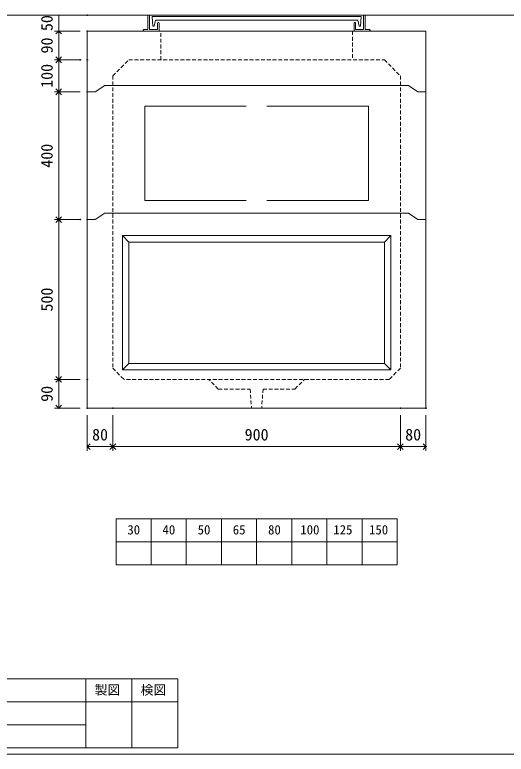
# Model space of a CAD drawing. Units: millimetres, scale not verified. Extents: x -4890 to 4890, y -2339 to 2340.
# Drawn here: x 308 to 1846, y -1935 to 378 of the extents above; entities that cross this region are included whole.
import ezdxf
from ezdxf.enums import TextEntityAlignment as Align

# ---------------------------------------------------------------- set-up
doc = ezdxf.new("R2010")
doc.units = ezdxf.units.MM
doc.header["$LTSCALE"] = 10
doc.header["$PDMODE"] = 32
doc.header["$PDSIZE"] = 2
doc.linetypes.add('DASHED1', pattern=[1.8, 1.2, -0.6])
doc.linetypes.add('USER2', pattern=[50.8, 31.75, -6.35, 6.35, -6.35])
doc.layers.add('0-1_Defpoints', color=7, linetype='Continuous')
for name, color, linetype, lineweight in [('0-2_waku', 7, 'Continuous', 18), ('0-3_gaikei', 7, 'Continuous', 18), ('0-4_kakure', 7, 'DASHED1', 5), ('0-5_sunpou', 7, 'Continuous', 5), ('0-9_uchigawa', 6, 'Continuous', 18), ('0-B_futa', 3, 'Continuous', 18), ('0-C_GL', 4, 'Continuous', 18), ('0-E_文字１', 7, 'Continuous', 18), ('1-3_uchigawa2', 6, 'USER2', 18)]:
    doc.layers.add(name, color=color, linetype=linetype, lineweight=lineweight)
doc.styles.add('ＭＳ ゴシック', font='')
doc.styles.get('ＭＳ ゴシック').set_extended_font_data('MS Gothic')

# ---------------------------------------------------------------- blocks, each defined once
blk = doc.blocks.new('_Open90')
at = {"layer": '0-5_sunpou'}
blk.add_line((0, 0), (-1, 0), dxfattribs=at)
blk.add_lwpolyline([(-0.5, 0.5), (0, 0), (-0.5, -0.5)], dxfattribs=at)
blk = doc.blocks.new('D88')
at = {"layer": '0-1_Defpoints'}
for p in [(1982.32, 1902.03), (1893, 1402.03), (1982.32, 1402.03)]:
    blk.add_point(p, dxfattribs=at)
at = {"layer": '0-5_sunpou'}
for p, q in [((1960.32, 1902.03), (1880, 1902.03)), ((1893, 1884.03), (1893, 1420.03)), ((1960.32, 1402.03), (1880, 1402.03))]:
    blk.add_line(p, q, dxfattribs=at)
at = {"layer": '0-5_sunpou', "xscale": 18, "yscale": 18}
for p, rotation in [((1893, 1902.03), 90), ((1893, 1402.03), 270)]:
    blk.add_blockref('_Open90', p, dxfattribs=dict(at, rotation=rotation))
at = {"layer": '0-5_sunpou', "style": 'ＭＳ ゴシック'}
blk.add_text('500', height=36.66, rotation=90, dxfattribs=at).set_placement((1885, 1614.53), align=Align.BOTTOM_LEFT)
blk = doc.blocks.new('D89')
at = {"layer": '0-1_Defpoints'}
for p in [(1982.32, 1402.03), (1893, 1312.03), (1982.32, 1312.03)]:
    blk.add_point(p, dxfattribs=at)
at = {"layer": '0-5_sunpou'}
for p, q in [((1960.32, 1402.03), (1880, 1402.03)), ((1893, 1384.03), (1893, 1330.03)), ((1960.32, 1312.03), (1880, 1312.03))]:
    blk.add_line(p, q, dxfattribs=at)
at = {"layer": '0-5_sunpou', "xscale": 18, "yscale": 18}
for p, rotation in [((1893, 1402.03), 90), ((1893, 1312.03), 270)]:
    blk.add_blockref('_Open90', p, dxfattribs=dict(at, rotation=rotation))
at = {"layer": '0-5_sunpou', "style": 'ＭＳ ゴシック'}
blk.add_text('90', height=36.66, rotation=90, dxfattribs=at).set_placement((1885, 1332.03), align=Align.BOTTOM_LEFT)
blk = doc.blocks.new('D90')
at = {"layer": '0-1_Defpoints'}
for p in [(1982.32, 1312.03), (2062.32, 1312.03), (2062.32, 1192)]:
    blk.add_point(p, dxfattribs=at)
at = {"layer": '0-5_sunpou'}
for p, q in [((1982.32, 1290.03), (1982.32, 1179)), ((2062.32, 1290.03), (2062.32, 1179)), ((2000.32, 1192), (2044.32, 1192))]:
    blk.add_line(p, q, dxfattribs=at)
at = {"layer": '0-5_sunpou', "xscale": 18, "yscale": 18, "rotation": 180}
blk.add_blockref('_Open90', (1982.32, 1192), dxfattribs=at)
at = {"layer": '0-5_sunpou', "xscale": 18, "yscale": 18}
blk.add_blockref('_Open90', (2062.32, 1192), dxfattribs=at)
at = {"layer": '0-5_sunpou', "style": 'ＭＳ ゴシック'}
blk.add_text('80', height=36.66, dxfattribs=at).set_placement((1997.32, 1200), align=Align.BOTTOM_LEFT)
blk = doc.blocks.new('D91')
at = {"layer": '0-1_Defpoints'}
for p in [(2062.32, 1312.03), (2962.32, 1312.03), (2962.32, 1192)]:
    blk.add_point(p, dxfattribs=at)
at = {"layer": '0-5_sunpou'}
for p, q in [((2062.32, 1290.03), (2062.32, 1179)), ((2962.32, 1290.03), (2962.32, 1179)), ((2080.32, 1192), (2944.32, 1192))]:
    blk.add_line(p, q, dxfattribs=at)
at = {"layer": '0-5_sunpou', "xscale": 18, "yscale": 18, "rotation": 180}
blk.add_blockref('_Open90', (2062.32, 1192), dxfattribs=at)
at = {"layer": '0-5_sunpou', "xscale": 18, "yscale": 18}
blk.add_blockref('_Open90', (2962.32, 1192), dxfattribs=at)
at = {"layer": '0-5_sunpou', "style": 'ＭＳ ゴシック'}
blk.add_text('900', height=36.66, dxfattribs=at).set_placement((2474.82, 1200), align=Align.BOTTOM_LEFT)
blk = doc.blocks.new('D92')
at = {"layer": '0-1_Defpoints'}
for p in [(2962.32, 1312.03), (3042.32, 1312.03), (3042.32, 1192)]:
    blk.add_point(p, dxfattribs=at)
at = {"layer": '0-5_sunpou'}
for p, q in [((2962.32, 1290.03), (2962.32, 1179)), ((3042.32, 1290.03), (3042.32, 1179)), ((2980.32, 1192), (3024.32, 1192))]:
    blk.add_line(p, q, dxfattribs=at)
at = {"layer": '0-5_sunpou', "xscale": 18, "yscale": 18, "rotation": 180}
blk.add_blockref('_Open90', (2962.32, 1192), dxfattribs=at)
at = {"layer": '0-5_sunpou', "xscale": 18, "yscale": 18}
blk.add_blockref('_Open90', (3042.32, 1192), dxfattribs=at)
at = {"layer": '0-5_sunpou', "style": 'ＭＳ ゴシック'}
blk.add_text('80', height=36.66, dxfattribs=at).set_placement((2977.32, 1200), align=Align.BOTTOM_LEFT)
blk = doc.blocks.new('D93')
at = {"layer": '0-1_Defpoints'}
for p in [(1982.32, 2492.03), (1893, 2402.03), (1982.32, 2402.03)]:
    blk.add_point(p, dxfattribs=at)
at = {"layer": '0-5_sunpou'}
for p, q in [((1960.32, 2492.03), (1880, 2492.03)), ((1893, 2474.03), (1893, 2420.03)), ((1960.32, 2402.03), (1880, 2402.03))]:
    blk.add_line(p, q, dxfattribs=at)
at = {"layer": '0-5_sunpou', "xscale": 18, "yscale": 18}
for p, rotation in [((1893, 2492.03), 90), ((1893, 2402.03), 270)]:
    blk.add_blockref('_Open90', p, dxfattribs=dict(at, rotation=rotation))
at = {"layer": '0-5_sunpou', "style": 'ＭＳ ゴシック'}
blk.add_text('90', height=36.66, rotation=90, dxfattribs=at).set_placement((1885, 2422.03), align=Align.BOTTOM_LEFT)
blk = doc.blocks.new('D94')
at = {"layer": '0-1_Defpoints'}
for p in [(1960.32, 2402.03), (1893, 2302.03), (1982.32, 2302.03)]:
    blk.add_point(p, dxfattribs=at)
at = {"layer": '0-5_sunpou'}
for p, q in [((1938.32, 2402.03), (1880, 2402.03)), ((1893, 2384.03), (1893, 2320.03)), ((1960.32, 2302.03), (1880, 2302.03))]:
    blk.add_line(p, q, dxfattribs=at)
at = {"layer": '0-5_sunpou', "xscale": 18, "yscale": 18}
for p, rotation in [((1893, 2402.03), 90), ((1893, 2302.03), 270)]:
    blk.add_blockref('_Open90', p, dxfattribs=dict(at, rotation=rotation))
at = {"layer": '0-5_sunpou', "style": 'ＭＳ ゴシック'}
blk.add_text('100', height=36.66, rotation=90, dxfattribs=at).set_placement((1885, 2314.53), align=Align.BOTTOM_LEFT)
blk = doc.blocks.new('D95')
at = {"layer": '0-1_Defpoints'}
for p in [(1982.32, 2302.03), (1893, 1902.03), (1960.32, 1902.03)]:
    blk.add_point(p, dxfattribs=at)
at = {"layer": '0-5_sunpou'}
for p, q in [((1960.32, 2302.03), (1880, 2302.03)), ((1893, 2284.03), (1893, 1920.03)), ((1938.32, 1902.03), (1880, 1902.03))]:
    blk.add_line(p, q, dxfattribs=at)
at = {"layer": '0-5_sunpou', "xscale": 18, "yscale": 18}
for p, rotation in [((1893, 2302.03), 90), ((1893, 1902.03), 270)]:
    blk.add_blockref('_Open90', p, dxfattribs=dict(at, rotation=rotation))
at = {"layer": '0-5_sunpou', "style": 'ＭＳ ゴシック'}
blk.add_text('400', height=36.66, rotation=90, dxfattribs=at).set_placement((1885, 2064.53), align=Align.BOTTOM_LEFT)
blk = doc.blocks.new('D113')
at = {"layer": '0-1_Defpoints'}
for p in [(1982.32, 2542.03), (1893, 2492.03), (1982.32, 2492.03)]:
    blk.add_point(p, dxfattribs=at)
at = {"layer": '0-5_sunpou'}
for p, q in [((1960.32, 2542.03), (1880, 2542.03)), ((1893, 2542.03), (1893, 2492.03)), ((1960.32, 2492.03), (1880, 2492.03))]:
    blk.add_line(p, q, dxfattribs=at)
at = {"layer": '0-5_sunpou', "style": 'ＭＳ ゴシック'}
blk.add_text('50', height=36.66, rotation=90, dxfattribs=at).set_placement((1885, 2492.03), align=Align.BOTTOM_LEFT)

msp = doc.modelspace()

# ---------------------------------------------------------------- linework, layer by layer
at = {"layer": '0-2_waku'}
for p, q in [((624.94, -1198.82), (624.94, -1342.82)), ((624.94, -1198.82), (624.94, -1342.82)), ((624.94, -1198.82), (624.94, -1342.82)), ((624.94, -1198.82), (624.94, -1342.82)), ((624.94, -1198.82), (1504.94, -1198.82)), ((734.94, -1198.82), (734.94, -1342.82)), ((844.94, -1198.82), (844.94, -1342.82)), ((844.94, -1198.82), (844.94, -1342.82)), ((954.94, -1198.82), (954.94, -1342.82)), ((1064.94, -1198.82), (1064.94, -1342.82)), ((1174.94, -1198.82), (1174.94, -1342.82)), ((1284.94, -1198.82), (1284.94, -1342.82)), ((1394.94, -1198.82), (1394.94, -1342.82)), ((1504.94, -1198.82), (1504.94, -1342.82)), ((624.94, -1270.82), (1504.94, -1270.82)), ((624.94, -1342.82), (1504.94, -1342.82)), ((-1210.06, -1699.49), (817.94, -1699.49)), ((529.94, -1699.49), (529.94, -1915.49)), ((529.94, -1699.49), (529.94, -1915.49)), ((673.94, -1699.49), (673.94, -1915.49)), ((817.94, -1699.49), (817.94, -1915.49)), ((-1210.06, -1771.49), (817.94, -1771.49)), ((-1210.06, -1843.49), (529.94, -1843.49)), ((-1210.06, -1915.49), (817.94, -1915.49)), ((-1230.06, -1935.49), (4889.94, -1935.49)), ((-1230.06, -1935.49), (4889.94, -1935.49))]:
    msp.add_line(p, q, dxfattribs=at)
at = {"layer": '0-3_gaikei'}
for p, q in [((534.94, 327.18), (1594.94, 327.18)), ((534.94, -852.82), (534.94, 327.18)), ((629.94, 327.18), (739.94, 327.18)), ((664.94, 327.18), (1464.94, 327.18)), ((1499.94, 327.18), (1389.94, 327.18)), ((1594.94, -852.82), (1594.94, 327.18)), ((559.94, 137.18), (589.94, 157.18)), ((589.94, 157.18), (1539.94, 157.18)), ((1539.94, 157.18), (1569.94, 137.18)), ((559.94, 137.18), (534.94, 137.18)), ((1569.94, 137.18), (1594.94, 137.18)), ((559.94, -262.82), (589.94, -242.82)), ((589.94, -242.82), (1539.94, -242.82)), ((1539.94, -242.82), (1569.94, -262.82)), ((559.94, -262.82), (534.94, -262.82)), ((1569.94, -262.82), (1594.94, -262.82)), ((1594.94, -852.82), (534.94, -852.82))]:
    msp.add_line(p, q, dxfattribs=at)
at = {"layer": '0-4_kakure'}
for p, q in [((764.94, 237.18), (764.94, 327.18)), ((1364.94, 327.18), (1364.94, 237.18)), ((614.94, 187.18), (664.94, 237.18)), ((664.94, 237.18), (1464.94, 237.18)), ((1464.94, 237.18), (1514.94, 187.18)), ((614.94, 187.18), (614.94, -727.82)), ((1514.94, 187.18), (1514.94, -727.82)), ((614.94, -727.82), (649.94, -762.82)), ((1514.94, -727.82), (1479.94, -762.82)), ((1479.94, -762.82), (649.94, -762.82)), ((944.94, -792.82), (914.94, -762.82)), ((1184.94, -792.82), (1214.94, -762.82)), ((944.94, -792.82), (1044.94, -792.82)), ((1044.94, -792.82), (1048.94, -852.82)), ((1084.94, -792.82), (1080.94, -852.82)), ((1084.94, -792.82), (1184.94, -792.82))]:
    msp.add_line(p, q, dxfattribs=at)
at = {"layer": '0-9_uchigawa'}
for p, q in [((644.94, -312.82), (644.94, -732.82)), ((644.94, -312.82), (1064.94, -312.82)), ((644.94, -312.82), (664.94, -332.82)), ((1064.94, -312.82), (1484.94, -312.82)), ((1064.94, -312.82), (1484.94, -312.82)), ((1484.94, -312.82), (1464.94, -332.82)), ((1484.94, -312.82), (1484.94, -732.82)), ((664.94, -332.82), (664.94, -712.82)), ((664.94, -332.82), (1064.94, -332.82)), ((664.94, -332.82), (1064.94, -332.82)), ((1064.94, -332.82), (1464.94, -332.82)), ((1464.94, -332.82), (1464.94, -712.82)), ((664.94, -712.82), (644.94, -732.82)), ((664.94, -712.82), (1064.94, -712.82)), ((1064.94, -712.82), (1464.94, -712.82)), ((1464.94, -712.82), (1484.94, -732.82)), ((644.94, -732.82), (1064.94, -732.82)), ((1064.94, -732.82), (1484.94, -732.82))]:
    msp.add_line(p, q, dxfattribs=at)
at = {"layer": '0-B_futa'}
for p, q in [((724.94, 375.18), (724.94, 332.18)), ((726.94, 377.18), (729.94, 377.18)), ((729.94, 377.18), (729.94, 332.18)), ((737.75, 372.68), (1392.08, 372.68)), ((737.75, 372.68), (740.24, 342.68)), ((1392.08, 372.68), (1389.83, 342.68)), ((1399.94, 377.18), (1399.94, 332.18)), ((1399.94, 377.18), (1402.94, 377.18)), ((1404.94, 375.18), (1404.94, 332.18)), ((748.27, 361.68), (743.95, 342.68)), ((748.27, 361.68), (1381.61, 361.68)), ((754.94, 352.18), (754.94, 332.18)), ((756.94, 354.18), (757.94, 354.18)), ((759.94, 352.18), (759.94, 327.18)), ((1369.94, 352.18), (1369.94, 327.18)), ((1372.94, 354.18), (1371.94, 354.18)), ((1374.94, 352.18), (1374.94, 332.18)), ((1381.61, 361.68), (1385.93, 342.68)), ((709.94, 330.18), (709.94, 329.18)), ((711.94, 332.18), (724.94, 332.18)), ((759.94, 327.18), (711.94, 327.18)), ((729.94, 332.18), (754.94, 332.18)), ((740.24, 342.68), (743.95, 342.68)), ((1369.94, 327.18), (1417.94, 327.18)), ((1399.94, 332.18), (1374.94, 332.18)), ((1389.83, 342.68), (1385.93, 342.68)), ((1417.94, 332.18), (1404.94, 332.18)), ((1419.94, 330.18), (1419.94, 329.18))]:
    msp.add_line(p, q, dxfattribs=at)
for centre, start, end in [((726.94, 375.18), 90, 180), ((1402.94, 375.18), 0, 90), ((756.94, 352.18), 90, 180), ((757.94, 352.18), 0, 90), ((1371.94, 352.18), 90, 180), ((1372.94, 352.18), 0, 90), ((711.94, 330.18), 90, 180), ((711.94, 329.18), 180, 270), ((1417.94, 330.18), 0, 90), ((1417.94, 329.18), 270, 0)]:
    msp.add_arc(centre, 2, start, end, dxfattribs=at)
at = {"layer": '0-C_GL'}
msp.add_line((-1230.06, 377.18), (4889.94, 377.18), dxfattribs=at)
at = {"layer": '1-3_uchigawa2'}
for p, q in [((714.94, 92.18), (1064.94, 92.18)), ((714.94, 92.18), (714.94, -202.82)), ((1414.94, 92.18), (1064.94, 92.18)), ((1414.94, 92.18), (1414.94, -202.82)), ((714.94, -202.82), (1064.94, -202.82)), ((1414.94, -202.82), (1064.94, -202.82))]:
    msp.add_line(p, q, dxfattribs=at)

# ---------------------------------------------------------------- block references
at = {"layer": '0-5_sunpou'}
for name in ['D113', 'D93', 'D94', 'D95', 'D88', 'D89', 'D90', 'D91', 'D92']:
    msp.add_blockref(name, (-1447.37, -2164.85), dxfattribs=at)

# ---------------------------------------------------------------- texts
at = {"layer": '0-E_文字１', "style": 'ＭＳ ゴシック'}
for s, p in [('30', (660.37, -1256.64)), ('40', (770.37, -1256.64)), ('50', (880.37, -1256.64)), ('65', (990.37, -1256.64)), ('80', (1100.78, -1256.64)), ('100', (1201.65, -1256.64)), ('125', (1305.04, -1256.64)), ('150', (1416.8, -1256.64)), ('製図', (558, -1757.74)), ('検図', (702, -1757.74))]:
    msp.add_text(s, height=29.33, dxfattribs=at).set_placement(p, align=Align.BOTTOM_LEFT)

doc.saveas('drawing.dxf')
